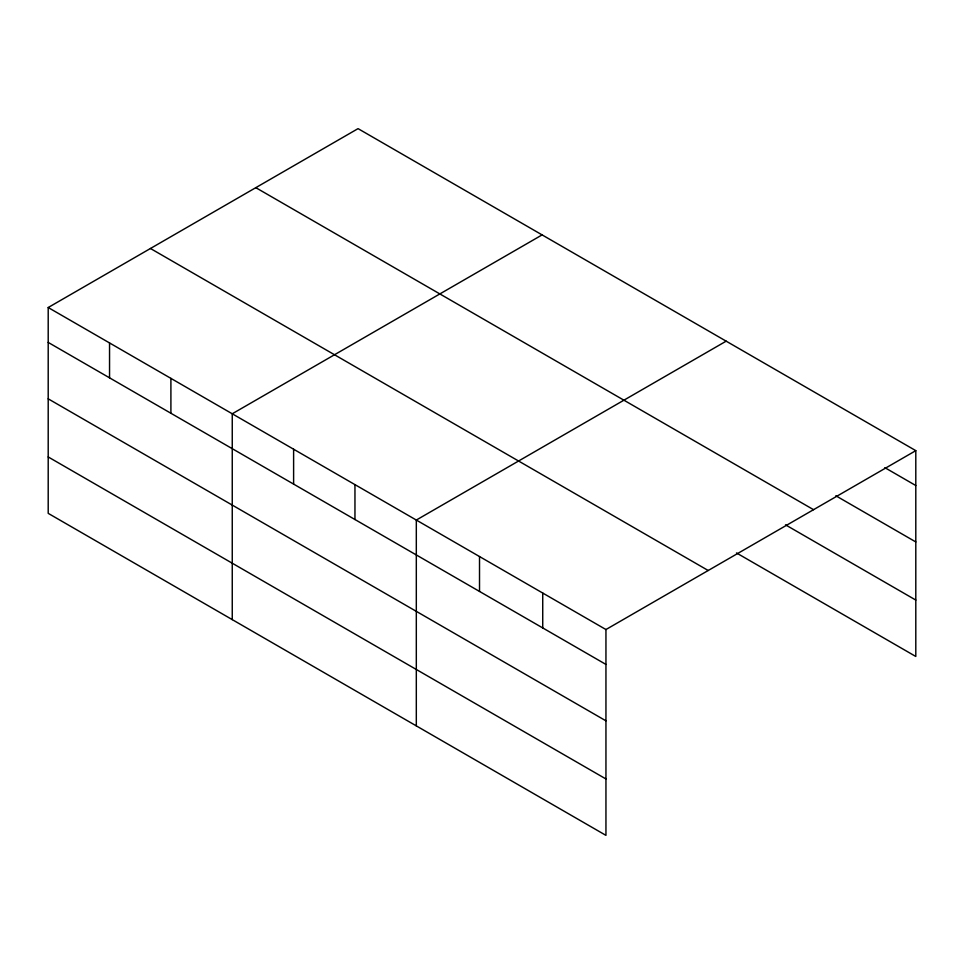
<?xml version="1.0" encoding="UTF-8"?>
<svg xmlns="http://www.w3.org/2000/svg" width="964" height="964" viewBox="0 0 964 964"><rect width="100%" height="100%" fill="white"/><g stroke="black" fill="none" stroke-linecap="round" stroke-linejoin="round"><path stroke-width="1.45" d="M48.2 307.528L605.946 629.54L605.946 835.366L48.2 513.354L48.2 307.528L358.054 128.634L915.8 450.646L915.8 656.472L736.484 552.95M542.117 234.891L232.252 413.785L232.252 619.623M726.169 341.16L416.315 520.054L416.315 725.88M605.946 629.54L915.8 450.646M884.844 467.648L915.8 485.531M835.824 495.761L915.8 541.937M255.809 187.667L813.544 509.679M785.503 524.838L915.8 600.066M150.456 248.495L708.191 570.495M48.2 342.413L605.946 664.425M48.2 398.831L605.946 720.831M48.2 456.948L605.946 778.96M542.732 593.041L542.732 627.926M479.518 556.541L479.518 591.438M354.957 484.627L354.957 519.524M293.61 449.212L293.61 484.097M170.905 378.37L170.905 413.255M109.547 342.943L109.547 377.84"/></g></svg>
